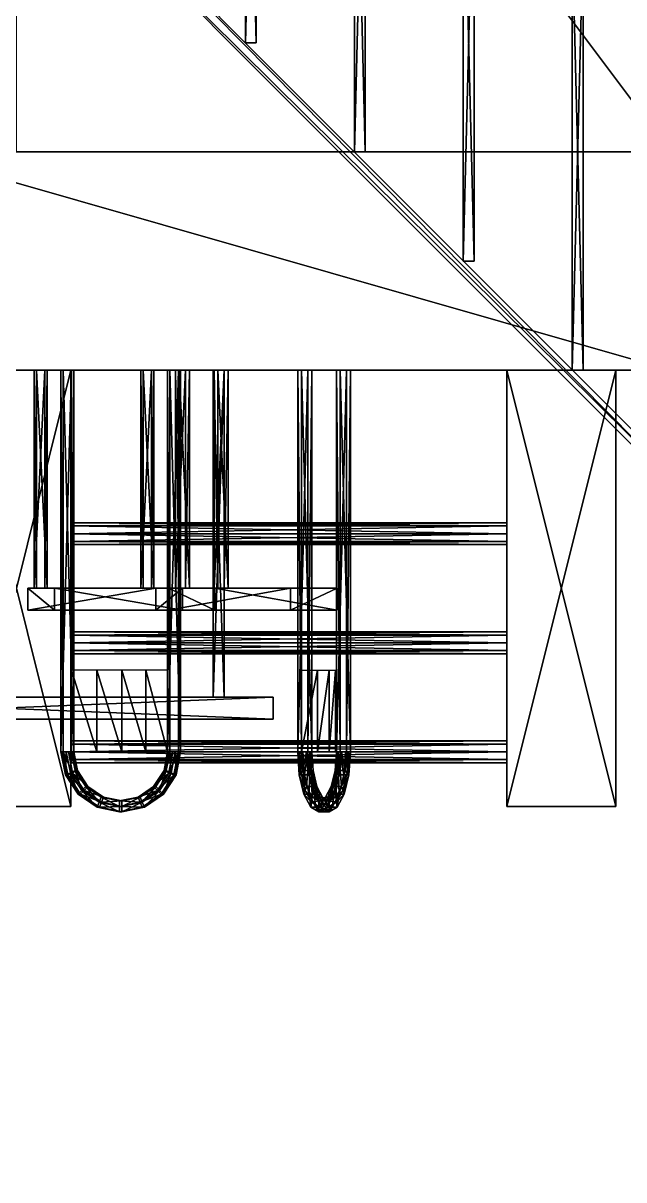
# Model space of a CAD drawing. Header units: metres. Extents: x -124 to 60, y -56 to 44.
# Drawn here: x -26.94 to -21.43, y -25.42 to -14.82 of the extents above; entities that cross this region are included whole.
import ezdxf

# ---------------------------------------------------------------- set-up
doc = ezdxf.new("R2010")
doc.units = ezdxf.units.M

msp = doc.modelspace()

# ---------------------------------------------------------------- linework, layer by layer
for points in [[(-14, -4), (-14, -16), (-26, -4)], [(-27, -8), (-21, -14), (-21, -16)], [(-21, -16), (-27, -16), (-27, -8)], [(-13, -21, 4), (-26, -8, 4), (-27, -8, 4)], [(-27, -8, 4), (-14, -21, 4), (-13, -21, 4)], [(-24.8, -11, 3.8), (-24.8, -15, 3.8), (-24.9, -15, 3.8)], [(-24.9, -15, 3.8), (-24.9, -11, 3.8), (-24.8, -11, 3.8)], [(-24.9, -11, 3.8), (-24.9, -15, 3.8), (-24.9, -15, 3.9)], [(-24.9, -15, 3.9), (-24.9, -11, 3.9), (-24.9, -11, 3.8)], [(-24.9, -11, 3.9), (-24.9, -15, 3.9), (-24.8, -15, 3.9)], [(-24.8, -15, 3.9), (-24.8, -11, 3.9), (-24.9, -11, 3.9)], [(-24.8, -11, 3.9), (-24.8, -15, 3.9), (-24.8, -15, 3.8)], [(-24.8, -15, 3.8), (-24.8, -11, 3.8), (-24.8, -11, 3.9)], [(-23.8, -12, 3.8), (-23.8, -16, 3.8), (-23.9, -16, 3.8)], [(-23.9, -16, 3.8), (-23.9, -12, 3.8), (-23.8, -12, 3.8)], [(-23.9, -12, 3.8), (-23.9, -16, 3.8), (-23.9, -16, 3.9)], [(-23.9, -16, 3.9), (-23.9, -12, 3.9), (-23.9, -12, 3.8)], [(-23.9, -12, 3.9), (-23.9, -16, 3.9), (-23.8, -16, 3.9)], [(-23.8, -16, 3.9), (-23.8, -12, 3.9), (-23.9, -12, 3.9)], [(-23.8, -12, 3.9), (-23.8, -16, 3.9), (-23.8, -16, 3.8)], [(-23.8, -16, 3.8), (-23.8, -12, 3.8), (-23.8, -12, 3.9)], [(-14.6172, -25.4243, 3.65), (-27.3243, -12.7172, 3.65), (-27.2536, -12.6464, 3.65)], [(-14.5464, -25.3536, 4.05), (-27.2536, -12.6464, 4.05), (-27.3243, -12.7172, 4.05)], [(-14.6172, -25.4243, 4.05), (-27.3243, -12.7172, 4.05), (-27.3243, -12.7172, 3.65)], [(-27.3243, -12.7172, 3.65), (-14.6172, -25.4243, 3.65), (-14.6172, -25.4243, 4.05)], [(-27.3243, -12.7172, 4.05), (-14.6172, -25.4243, 4.05), (-14.5464, -25.3536, 4.05)], [(-14.5464, -25.3536, 3.65), (-27.2536, -12.6464, 3.65), (-27.2536, -12.6464, 4.05)], [(-27.2536, -12.6464, 4.05), (-14.5464, -25.3536, 4.05), (-14.5464, -25.3536, 3.65)], [(-27.2536, -12.6464, 3.65), (-14.5464, -25.3536, 3.65), (-14.6172, -25.4243, 3.65)], [(-22.8, -13, 3.8), (-22.8, -17, 3.8), (-22.9, -17, 3.8)], [(-22.9, -17, 3.8), (-22.9, -13, 3.8), (-22.8, -13, 3.8)], [(-22.9, -13, 3.8), (-22.9, -17, 3.8), (-22.9, -17, 3.9)], [(-22.9, -17, 3.9), (-22.9, -13, 3.9), (-22.9, -13, 3.8)], [(-22.9, -13, 3.9), (-22.9, -17, 3.9), (-22.8, -17, 3.9)], [(-22.8, -17, 3.9), (-22.8, -13, 3.9), (-22.9, -13, 3.9)], [(-22.8, -13, 3.9), (-22.8, -17, 3.9), (-22.8, -17, 3.8)], [(-22.8, -17, 3.8), (-22.8, -13, 3.8), (-22.8, -13, 3.9)], [(-21.8, -14, 3.8), (-21.8, -18, 3.8), (-21.9, -18, 3.8)], [(-21.9, -18, 3.8), (-21.9, -14, 3.8), (-21.8, -14, 3.8)], [(-21.9, -14, 3.8), (-21.9, -18, 3.8), (-21.9, -18, 3.9)], [(-21.9, -18, 3.9), (-21.9, -14, 3.9), (-21.9, -14, 3.8)], [(-21.9, -14, 3.9), (-21.9, -18, 3.9), (-21.8, -18, 3.9)], [(-21.8, -18, 3.9), (-21.8, -14, 3.9), (-21.9, -14, 3.9)], [(-21.8, -14, 3.9), (-21.8, -18, 3.9), (-21.8, -18, 3.8)], [(-21.8, -18, 3.8), (-21.8, -14, 3.8), (-21.8, -14, 3.9)], [(-21, -18), (-28, -18), (-28, -16)], [(-28, -16), (-21, -16), (-21, -18)], [(-21, -18, -2), (-21, -18, -1), (-46, -18, -1)], [(-46, -18, -1), (-46, -18, -2), (-21, -18, -2)], [(-46, -18, -7), (-46, -18, -51), (1, -18, -51)], [(1, -18, -51), (1, -18, -7), (-46, -18, -7)], [(-21, -18, -1), (-21, -18), (-37, -18)], [(-37, -18), (-37, -18, -1), (-21, -18, -1)], [(-37, -18, -6), (-18, -18, -6), (-18, -18, -2)], [(-18, -18, -2), (-37, -18, -2), (-37, -18, -6)], [(-18, -18, -7), (-18, -18, -6), (-37, -18, -6)], [(-37, -18, -6), (-37, -18, -7), (-18, -18, -7)], [(-27.5, -18, -0.5), (-27.5, -22, -0.5), (-26.5, -22, -0.5)], [(-26.5, -22, -0.5), (-26.5, -18, -0.5), (-27.5, -18, -0.5)], [(-26.5, -18, -1.5), (-26.5, -22, -1.5), (-27.5, -22, -1.5)], [(-27.5, -22, -1.5), (-27.5, -18, -1.5), (-26.5, -18, -1.5)], [(-26.8369, -18, -10.6468), (-26.8369, -20, -10.6468), (-26.8165, -20, -10.5489)], [(-26.8165, -20, -10.5489), (-26.8165, -18, -10.5489), (-26.8369, -18, -10.6468)], [(-26.739, -18, -10.6673), (-26.739, -20, -10.6673), (-26.8369, -20, -10.6468)], [(-26.8369, -20, -10.6468), (-26.8369, -18, -10.6468), (-26.739, -18, -10.6673)], [(-26.8165, -18, -10.5489), (-26.8165, -20, -10.5489), (-26.7186, -20, -10.5694)], [(-26.7186, -20, -10.5694), (-26.7186, -18, -10.5694), (-26.8165, -18, -10.5489)], [(-26.7186, -18, -10.5694), (-26.7186, -20, -10.5694), (-26.739, -20, -10.6673)], [(-26.739, -20, -10.6673), (-26.739, -18, -10.6673), (-26.7186, -18, -10.5694)], [(-26.5917, -18, -9.47215), (-26.5917, -21.5, -9.47215), (-26.5713, -21.5, -9.37426)], [(-26.5713, -21.5, -9.37426), (-26.5713, -18, -9.37426), (-26.5917, -18, -9.47215)], [(-26.4938, -18, -9.49259), (-26.4938, -21.5, -9.49259), (-26.5917, -21.5, -9.47215)], [(-26.5917, -21.5, -9.47215), (-26.5917, -18, -9.47215), (-26.4938, -18, -9.49259)], [(-26.5713, -18, -9.37426), (-26.5713, -21.5, -9.37426), (-26.4734, -21.5, -9.3947)], [(-26.4734, -21.5, -9.3947), (-26.4734, -18, -9.3947), (-26.5713, -18, -9.37426)], [(-26.5, -18, -0.5), (-26.5, -22, -0.5), (-26.5, -22, -1.5)], [(-26.5, -22, -1.5), (-26.5, -18, -1.5), (-26.5, -18, -0.5)], [(-26.4734, -18, -9.3947), (-26.4734, -21.5, -9.3947), (-26.4938, -21.5, -9.49259)], [(-26.4938, -21.5, -9.49259), (-26.4938, -18, -9.49259), (-26.4734, -18, -9.3947)], [(-25.858, -18, -10.8512), (-25.858, -20, -10.8512), (-25.8376, -20, -10.7533)], [(-25.8376, -20, -10.7533), (-25.8376, -18, -10.7533), (-25.858, -18, -10.8512)], [(-25.7601, -18, -10.8716), (-25.7601, -20, -10.8716), (-25.858, -20, -10.8512)], [(-25.858, -20, -10.8512), (-25.858, -18, -10.8512), (-25.7601, -18, -10.8716)], [(-25.8376, -18, -10.7533), (-25.8376, -20, -10.7533), (-25.7397, -20, -10.7737)], [(-25.7397, -20, -10.7737), (-25.7397, -18, -10.7737), (-25.8376, -18, -10.7533)], [(-25.7397, -18, -10.7737), (-25.7397, -20, -10.7737), (-25.7601, -20, -10.8716)], [(-25.7601, -20, -10.8716), (-25.7601, -18, -10.8716), (-25.7397, -18, -10.7737)], [(-25.6128, -18, -9.67649), (-25.6128, -21.5, -9.67649), (-25.5924, -21.5, -9.5786)], [(-25.5924, -21.5, -9.5786), (-25.5924, -18, -9.5786), (-25.6128, -18, -9.67649)], [(-25.5149, -18, -9.69693), (-25.5149, -21.5, -9.69693), (-25.6128, -21.5, -9.67649)], [(-25.6128, -21.5, -9.67649), (-25.6128, -18, -9.67649), (-25.5149, -18, -9.69693)], [(-25.5924, -18, -9.5786), (-25.5924, -21.5, -9.5786), (-25.4945, -21.5, -9.59904)], [(-25.4945, -21.5, -9.59904), (-25.4945, -18, -9.59904), (-25.5924, -18, -9.5786)], [(-25.4482, -18, -11.8084), (-25.4482, -20, -11.8084), (-25.5417, -20, -11.7729)], [(-25.5417, -20, -11.7729), (-25.5417, -18, -11.7729), (-25.4482, -18, -11.8084)], [(-25.5417, -18, -11.7729), (-25.5417, -20, -11.7729), (-25.5062, -20, -11.6794)], [(-25.5062, -20, -11.6794), (-25.5062, -18, -11.6794), (-25.5417, -18, -11.7729)], [(-25.4945, -18, -9.59904), (-25.4945, -21.5, -9.59904), (-25.5149, -21.5, -9.69693)], [(-25.5149, -21.5, -9.69693), (-25.5149, -18, -9.69693), (-25.4945, -18, -9.59904)], [(-25.5062, -18, -11.6794), (-25.5062, -20, -11.6794), (-25.4127, -20, -11.715)], [(-25.4127, -20, -11.715), (-25.4127, -18, -11.715), (-25.5062, -18, -11.6794)], [(-25.4127, -18, -11.715), (-25.4127, -20, -11.715), (-25.4482, -20, -11.8084)], [(-25.4482, -20, -11.8084), (-25.4482, -18, -11.8084), (-25.4127, -18, -11.715)], [(-25.1953, -18, -12.575), (-25.1953, -21, -12.575), (-25.1953, -21, -12.475)], [(-25.1953, -21, -12.475), (-25.1953, -18, -12.475), (-25.1953, -18, -12.575)], [(-25.1953, -18, -12.475), (-25.1953, -21, -12.475), (-25.0953, -21, -12.475)], [(-25.0953, -21, -12.475), (-25.0953, -18, -12.475), (-25.1953, -18, -12.475)], [(-25.0953, -18, -12.575), (-25.0953, -21, -12.575), (-25.1953, -21, -12.575)], [(-25.1953, -21, -12.575), (-25.1953, -18, -12.575), (-25.0953, -18, -12.575)], [(-25.1953, -18, -10.575), (-25.1953, -21, -10.575), (-25.1953, -21, -10.475)], [(-25.1953, -21, -10.475), (-25.1953, -18, -10.475), (-25.1953, -18, -10.575)], [(-25.1953, -18, -10.475), (-25.1953, -21, -10.475), (-25.0953, -21, -10.475)], [(-25.0953, -21, -10.475), (-25.0953, -18, -10.475), (-25.1953, -18, -10.475)], [(-25.0953, -18, -10.575), (-25.0953, -21, -10.575), (-25.1953, -21, -10.575)], [(-25.1953, -21, -10.575), (-25.1953, -18, -10.575), (-25.0953, -18, -10.575)], [(-25.0932, -18, -10.8736), (-25.0932, -20, -10.8736), (-25.1866, -20, -10.8381)], [(-25.1866, -20, -10.8381), (-25.1866, -18, -10.8381), (-25.0932, -18, -10.8736)], [(-25.1866, -18, -10.8381), (-25.1866, -20, -10.8381), (-25.1511, -20, -10.7446)], [(-25.1511, -20, -10.7446), (-25.1511, -18, -10.7446), (-25.1866, -18, -10.8381)], [(-25.1511, -18, -10.7446), (-25.1511, -20, -10.7446), (-25.0577, -20, -10.7801)], [(-25.0577, -20, -10.7801), (-25.0577, -18, -10.7801), (-25.1511, -18, -10.7446)], [(-25.0953, -18, -12.475), (-25.0953, -21, -12.475), (-25.0953, -21, -12.575)], [(-25.0953, -21, -12.575), (-25.0953, -18, -12.575), (-25.0953, -18, -12.475)], [(-25.0953, -18, -10.475), (-25.0953, -21, -10.475), (-25.0953, -21, -10.575)], [(-25.0953, -21, -10.575), (-25.0953, -18, -10.575), (-25.0953, -18, -10.475)], [(-25.0577, -18, -10.7801), (-25.0577, -20, -10.7801), (-25.0932, -20, -10.8736)], [(-25.0932, -20, -10.8736), (-25.0932, -18, -10.8736), (-25.0577, -18, -10.7801)], [(-24.3264, -18, -12.2345), (-24.3264, -21.5, -12.2345), (-24.4199, -21.5, -12.199)], [(-24.4199, -21.5, -12.199), (-24.4199, -18, -12.199), (-24.3264, -18, -12.2345)], [(-24.4199, -18, -12.199), (-24.4199, -21.5, -12.199), (-24.3844, -21.5, -12.1055)], [(-24.3844, -21.5, -12.1055), (-24.3844, -18, -12.1055), (-24.4199, -18, -12.199)], [(-24.3844, -18, -12.1055), (-24.3844, -21.5, -12.1055), (-24.2909, -21.5, -12.141)], [(-24.2909, -21.5, -12.141), (-24.2909, -18, -12.141), (-24.3844, -18, -12.1055)], [(-24.2909, -18, -12.141), (-24.2909, -21.5, -12.141), (-24.3264, -21.5, -12.2345)], [(-24.3264, -21.5, -12.2345), (-24.3264, -18, -12.2345), (-24.2909, -18, -12.141)], [(-23.9713, -18, -11.2996), (-23.9713, -21.5, -11.2996), (-24.0648, -21.5, -11.2641)], [(-24.0648, -21.5, -11.2641), (-24.0648, -18, -11.2641), (-23.9713, -18, -11.2996)], [(-24.0648, -18, -11.2641), (-24.0648, -21.5, -11.2641), (-24.0293, -21.5, -11.1706)], [(-24.0293, -21.5, -11.1706), (-24.0293, -18, -11.1706), (-24.0648, -18, -11.2641)], [(-24.0293, -18, -11.1706), (-24.0293, -21.5, -11.1706), (-23.9358, -21.5, -11.2062)], [(-23.9358, -21.5, -11.2062), (-23.9358, -18, -11.2062), (-24.0293, -18, -11.1706)], [(-23.9358, -18, -11.2062), (-23.9358, -21.5, -11.2062), (-23.9713, -21.5, -11.2996)], [(-23.9713, -21.5, -11.2996), (-23.9713, -18, -11.2996), (-23.9358, -18, -11.2062)], [(-22.5, -18, -0.5), (-22.5, -22, -0.5), (-21.5, -22, -0.5)], [(-21.5, -22, -0.5), (-21.5, -18, -0.5), (-22.5, -18, -0.5)], [(-22.5, -18, -1.5), (-22.5, -22, -1.5), (-22.5, -22, -0.5)], [(-22.5, -22, -0.5), (-22.5, -18, -0.5), (-22.5, -18, -1.5)], [(-21.5, -18, -1.5), (-21.5, -22, -1.5), (-22.5, -22, -1.5)], [(-22.5, -22, -1.5), (-22.5, -18, -1.5), (-21.5, -18, -1.5)], [(-21.5, -18, -0.5), (-21.5, -22, -0.5), (-21.5, -22, -1.5)], [(-21.5, -22, -1.5), (-21.5, -18, -1.5), (-21.5, -18, -0.5)], [(-22.5, -19.4293, -0.92929), (-22.5, -19.4, -1), (-26.5, -19.4, -1)], [(-26.5, -19.4, -1), (-26.5, -19.4293, -0.92929), (-22.5, -19.4293, -0.92929)], [(-22.5, -19.4, -1), (-22.5, -19.4293, -1.07071), (-26.5, -19.4293, -1.07071)], [(-26.5, -19.4293, -1.07071), (-26.5, -19.4, -1), (-22.5, -19.4, -1)], [(-22.5, -19.5, -0.9), (-22.5, -19.4293, -0.92929), (-26.5, -19.4293, -0.92929)], [(-26.5, -19.4293, -0.92929), (-26.5, -19.5, -0.9), (-22.5, -19.5, -0.9)], [(-22.5, -19.4293, -1.07071), (-22.5, -19.5, -1.1), (-26.5, -19.5, -1.1)], [(-26.5, -19.5, -1.1), (-26.5, -19.4293, -1.07071), (-22.5, -19.4293, -1.07071)], [(-22.5, -19.5707, -0.92929), (-22.5, -19.5, -0.9), (-26.5, -19.5, -0.9)], [(-26.5, -19.5, -0.9), (-26.5, -19.5707, -0.92929), (-22.5, -19.5707, -0.92929)], [(-22.5, -19.5, -1.1), (-22.5, -19.5707, -1.07071), (-26.5, -19.5707, -1.07071)], [(-26.5, -19.5707, -1.07071), (-26.5, -19.5, -1.1), (-22.5, -19.5, -1.1)], [(-22.5, -19.6, -1), (-22.5, -19.5707, -0.92929), (-26.5, -19.5707, -0.92929)], [(-26.5, -19.5707, -0.92929), (-26.5, -19.6, -1), (-22.5, -19.6, -1)], [(-22.5, -19.5707, -1.07071), (-22.5, -19.6, -1), (-26.5, -19.6, -1)], [(-26.5, -19.6, -1), (-26.5, -19.5707, -1.07071), (-22.5, -19.5707, -1.07071)], [(-26.8961, -20, -10.6856), (-26.8961, -20.2, -10.6856), (-26.6509, -20.2, -9.51088)], [(-26.6509, -20.2, -9.51088), (-26.6509, -20, -9.51088), (-26.8961, -20, -10.6856)], [(-25.7214, -20, -10.9308), (-25.7214, -20.2, -10.9308), (-26.8961, -20.2, -10.6856)], [(-26.8961, -20.2, -10.6856), (-26.8961, -20, -10.6856), (-25.7214, -20, -10.9308)], [(-26.6509, -20, -9.51088), (-26.6509, -20.2, -9.51088), (-25.4762, -20.2, -9.75609)], [(-25.4762, -20.2, -9.75609), (-25.4762, -20, -9.75609), (-26.6509, -20, -9.51088)], [(-25.4762, -20, -9.75609), (-25.4762, -20.2, -9.75609), (-25.7214, -20.2, -10.9308)], [(-25.7214, -20.2, -10.9308), (-25.7214, -20, -10.9308), (-25.4762, -20, -9.75609)], [(-24.4844, -20, -12.228), (-24.4844, -20.2, -12.228), (-25.6062, -20.2, -11.8019)], [(-25.6062, -20.2, -11.8019), (-25.6062, -20, -11.8019), (-24.4844, -20, -12.228)], [(-25.6062, -20, -11.8019), (-25.6062, -20.2, -11.8019), (-25.1801, -20.2, -10.6801)], [(-25.1801, -20.2, -10.6801), (-25.1801, -20, -10.6801), (-25.6062, -20, -11.8019)], [(-25.1801, -20, -10.6801), (-25.1801, -20.2, -10.6801), (-24.0583, -20.2, -11.1062)], [(-24.0583, -20.2, -11.1062), (-24.0583, -20, -11.1062), (-25.1801, -20, -10.6801)], [(-24.0583, -20, -11.1062), (-24.0583, -20.2, -11.1062), (-24.4844, -20.2, -12.228)], [(-24.4844, -20.2, -12.228), (-24.4844, -20, -12.228), (-24.0583, -20, -11.1062)], [(-26.6509, -20.2, -9.51088), (-26.8961, -20.2, -10.6856), (-25.7214, -20.2, -10.9308)], [(-25.7214, -20.2, -10.9308), (-25.4762, -20.2, -9.75609), (-26.6509, -20.2, -9.51088)], [(-24.0583, -20.2, -11.1062), (-25.1801, -20.2, -10.6801), (-25.6062, -20.2, -11.8019)], [(-25.6062, -20.2, -11.8019), (-24.4844, -20.2, -12.228), (-24.0583, -20.2, -11.1062)], [(-22.5, -20.4293, -0.92929), (-22.5, -20.4, -1), (-26.5, -20.4, -1)], [(-26.5, -20.4, -1), (-26.5, -20.4293, -0.92929), (-22.5, -20.4293, -0.92929)], [(-22.5, -20.4, -1), (-22.5, -20.4293, -1.07071), (-26.5, -20.4293, -1.07071)], [(-26.5, -20.4293, -1.07071), (-26.5, -20.4, -1), (-22.5, -20.4, -1)], [(-22.5, -20.5, -0.9), (-22.5, -20.4293, -0.92929), (-26.5, -20.4293, -0.92929)], [(-26.5, -20.4293, -0.92929), (-26.5, -20.5, -0.9), (-22.5, -20.5, -0.9)], [(-22.5, -20.4293, -1.07071), (-22.5, -20.5, -1.1), (-26.5, -20.5, -1.1)], [(-26.5, -20.5, -1.1), (-26.5, -20.4293, -1.07071), (-22.5, -20.4293, -1.07071)], [(-22.5, -20.5707, -0.92929), (-22.5, -20.5, -0.9), (-26.5, -20.5, -0.9)], [(-26.5, -20.5, -0.9), (-26.5, -20.5707, -0.92929), (-22.5, -20.5707, -0.92929)], [(-22.5, -20.5, -1.1), (-22.5, -20.5707, -1.07071), (-26.5, -20.5707, -1.07071)], [(-26.5, -20.5707, -1.07071), (-26.5, -20.5, -1.1), (-22.5, -20.5, -1.1)], [(-22.5, -20.6, -1), (-22.5, -20.5707, -0.92929), (-26.5, -20.5707, -0.92929)], [(-26.5, -20.5707, -0.92929), (-26.5, -20.6, -1), (-22.5, -20.6, -1)], [(-22.5, -20.5707, -1.07071), (-22.5, -20.6, -1), (-26.5, -20.6, -1)], [(-26.5, -20.6, -1), (-26.5, -20.5707, -1.07071), (-22.5, -20.5707, -1.07071)], [(-26.4938, -20.75, -9.49259), (-26.4938, -21.5, -9.49259), (-26.2637, -21.5, -9.46432)], [(-26.2637, -21.5, -9.46432), (-26.2637, -20.75, -9.46432), (-26.4938, -20.75, -9.49259)], [(-26.2637, -20.75, -9.46432), (-26.2637, -21.5, -9.46432), (-26.0329, -21.5, -9.48665)], [(-26.0329, -21.5, -9.48665), (-26.0329, -20.75, -9.48665), (-26.2637, -20.75, -9.46432)], [(-26.0329, -20.75, -9.48665), (-26.0329, -21.5, -9.48665), (-25.8124, -21.5, -9.55852)], [(-25.8124, -21.5, -9.55852), (-25.8124, -20.75, -9.55852), (-26.0329, -20.75, -9.48665)], [(-25.8124, -20.75, -9.55852), (-25.8124, -21.5, -9.55852), (-25.6128, -21.5, -9.67649)], [(-25.6128, -21.5, -9.67649), (-25.6128, -20.75, -9.67649), (-25.8124, -20.75, -9.55852)], [(-24.2366, -20.75, -11.9268), (-24.2366, -21.5, -11.9268), (-24.3844, -21.5, -12.1055)], [(-24.3844, -21.5, -12.1055), (-24.3844, -20.75, -12.1055), (-24.2366, -20.75, -11.9268)], [(-24.1311, -20.75, -11.7203), (-24.1311, -21.5, -11.7203), (-24.2366, -21.5, -11.9268)], [(-24.2366, -21.5, -11.9268), (-24.2366, -20.75, -11.9268), (-24.1311, -20.75, -11.7203)], [(-24.0729, -20.75, -11.4959), (-24.0729, -21.5, -11.4959), (-24.1311, -21.5, -11.7203)], [(-24.1311, -21.5, -11.7203), (-24.1311, -20.75, -11.7203), (-24.0729, -20.75, -11.4959)], [(-24.0648, -20.75, -11.2641), (-24.0648, -21.5, -11.2641), (-24.0729, -21.5, -11.4959)], [(-24.0729, -21.5, -11.4959), (-24.0729, -20.75, -11.4959), (-24.0648, -20.75, -11.2641)], [(-29.6453, -21, -10.025), (-29.6453, -21.2, -10.025), (-24.6453, -21.2, -10.025)], [(-24.6453, -21.2, -10.025), (-24.6453, -21, -10.025), (-29.6453, -21, -10.025)], [(-24.6453, -21, -13.025), (-24.6453, -21.2, -13.025), (-29.6453, -21.2, -13.025)], [(-29.6453, -21.2, -13.025), (-29.6453, -21, -13.025), (-24.6453, -21, -13.025)], [(-24.6453, -21, -10.025), (-24.6453, -21.2, -10.025), (-24.6453, -21.2, -13.025)], [(-24.6453, -21.2, -13.025), (-24.6453, -21, -13.025), (-24.6453, -21, -10.025)], [(-29.6453, -21.2, -10.025), (-29.6453, -21.2, -13.025), (-24.6453, -21.2, -13.025)], [(-24.6453, -21.2, -13.025), (-24.6453, -21.2, -10.025), (-29.6453, -21.2, -10.025)], [(-22.5, -21.4293, -0.92929), (-22.5, -21.4, -1), (-26.5, -21.4, -1)], [(-26.5, -21.4, -1), (-26.5, -21.4293, -0.92929), (-22.5, -21.4293, -0.92929)], [(-22.5, -21.4, -1), (-22.5, -21.4293, -1.07071), (-26.5, -21.4293, -1.07071)], [(-26.5, -21.4293, -1.07071), (-26.5, -21.4, -1), (-22.5, -21.4, -1)], [(-26.5507, -21.7105, -9.48071), (-26.5917, -21.5, -9.47215), (-26.5428, -21.5, -9.48237)], [(-26.5405, -21.7105, -9.43176), (-26.5815, -21.5, -9.42321), (-26.5917, -21.5, -9.47215)], [(-26.5917, -21.5, -9.47215), (-26.5507, -21.7105, -9.48071), (-26.5405, -21.7105, -9.43176)], [(-26.5303, -21.7105, -9.38282), (-26.5713, -21.5, -9.37426), (-26.5815, -21.5, -9.42321)], [(-26.5815, -21.5, -9.42321), (-26.5405, -21.7105, -9.43176), (-26.5303, -21.7105, -9.38282)], [(-26.4851, -21.6913, -9.39226), (-26.5223, -21.5, -9.38448), (-26.5713, -21.5, -9.37426)], [(-26.5713, -21.5, -9.37426), (-26.5303, -21.7105, -9.38282), (-26.4851, -21.6913, -9.39226)], [(-26.5428, -21.5, -9.48237), (-26.5055, -21.6913, -9.49015), (-26.5507, -21.7105, -9.48071)], [(-26.5055, -21.6913, -9.49015), (-26.5428, -21.5, -9.48237), (-26.4938, -21.5, -9.49259)], [(-26.4399, -21.6722, -9.4017), (-26.4734, -21.5, -9.3947), (-26.5223, -21.5, -9.38448)], [(-26.5223, -21.5, -9.38448), (-26.4851, -21.6913, -9.39226), (-26.4399, -21.6722, -9.4017)], [(-26.4938, -21.5, -9.49259), (-26.4603, -21.6722, -9.49959), (-26.5055, -21.6913, -9.49015)], [(-22.5, -21.5, -0.9), (-22.5, -21.4293, -0.92929), (-26.5, -21.4293, -0.92929)], [(-26.5, -21.4293, -0.92929), (-26.5, -21.5, -0.9), (-22.5, -21.5, -0.9)], [(-22.5, -21.4293, -1.07071), (-22.5, -21.5, -1.1), (-26.5, -21.5, -1.1)], [(-26.5, -21.5, -1.1), (-26.5, -21.4293, -1.07071), (-22.5, -21.4293, -1.07071)], [(-22.5, -21.5707, -0.92929), (-22.5, -21.5, -0.9), (-26.5, -21.5, -0.9)], [(-26.5, -21.5, -0.9), (-26.5, -21.5707, -0.92929), (-22.5, -21.5707, -0.92929)], [(-22.5, -21.5, -1.1), (-22.5, -21.5707, -1.07071), (-26.5, -21.5707, -1.07071)], [(-26.5, -21.5707, -1.07071), (-26.5, -21.5, -1.1), (-22.5, -21.5, -1.1)], [(-26.4938, -21.5, -9.49259), (-26.4836, -21.5, -9.44364), (-26.4501, -21.6722, -9.45064)], [(-26.4501, -21.6722, -9.45064), (-26.4603, -21.6722, -9.49959), (-26.4938, -21.5, -9.49259)], [(-26.4836, -21.5, -9.44364), (-26.4734, -21.5, -9.3947), (-26.4399, -21.6722, -9.4017)], [(-26.4399, -21.6722, -9.4017), (-26.4501, -21.6722, -9.45064), (-26.4836, -21.5, -9.44364)], [(-25.5639, -21.5, -9.68671), (-25.6011, -21.6913, -9.67894), (-25.6463, -21.6722, -9.6695)], [(-25.6463, -21.6722, -9.6695), (-25.6128, -21.5, -9.67649), (-25.5639, -21.5, -9.68671)], [(-25.6463, -21.6722, -9.6695), (-25.6361, -21.6722, -9.62055), (-25.6026, -21.5, -9.62755)], [(-25.6026, -21.5, -9.62755), (-25.6128, -21.5, -9.67649), (-25.6463, -21.6722, -9.6695)], [(-25.6361, -21.6722, -9.62055), (-25.6259, -21.6722, -9.57161), (-25.5924, -21.5, -9.5786)], [(-25.5924, -21.5, -9.5786), (-25.6026, -21.5, -9.62755), (-25.6361, -21.6722, -9.62055)], [(-25.5924, -21.5, -9.5786), (-25.6259, -21.6722, -9.57161), (-25.5807, -21.6913, -9.58105)], [(-25.5149, -21.5, -9.69693), (-25.5559, -21.7105, -9.68837), (-25.6011, -21.6913, -9.67894)], [(-25.6011, -21.6913, -9.67894), (-25.5639, -21.5, -9.68671), (-25.5149, -21.5, -9.69693)], [(-25.5807, -21.6913, -9.58105), (-25.5434, -21.5, -9.58882), (-25.5924, -21.5, -9.5786)], [(-25.5434, -21.5, -9.58882), (-25.5807, -21.6913, -9.58105), (-25.5355, -21.7105, -9.59048)], [(-25.5047, -21.5, -9.64798), (-25.5457, -21.7105, -9.63943), (-25.5559, -21.7105, -9.68837)], [(-25.5559, -21.7105, -9.68837), (-25.5149, -21.5, -9.69693), (-25.5047, -21.5, -9.64798)], [(-25.4945, -21.5, -9.59904), (-25.5355, -21.7105, -9.59048), (-25.5457, -21.7105, -9.63943)], [(-25.5457, -21.7105, -9.63943), (-25.5047, -21.5, -9.64798), (-25.4945, -21.5, -9.59904)], [(-25.5355, -21.7105, -9.59048), (-25.4945, -21.5, -9.59904), (-25.5434, -21.5, -9.58882)], [(-24.4199, -21.5, -12.199), (-24.405, -21.7105, -12.1598), (-24.3886, -21.6913, -12.1167)], [(-24.3886, -21.6913, -12.1167), (-24.4021, -21.5, -12.1522), (-24.4199, -21.5, -12.199)], [(-24.405, -21.7105, -12.1598), (-24.4199, -21.5, -12.199), (-24.3731, -21.5, -12.2167)], [(-24.3731, -21.5, -12.2167), (-24.3583, -21.7105, -12.1776), (-24.405, -21.7105, -12.1598)], [(-24.4021, -21.5, -12.1522), (-24.3886, -21.6913, -12.1167), (-24.3722, -21.6722, -12.0735)], [(-24.3722, -21.6722, -12.0735), (-24.3844, -21.5, -12.1055), (-24.4021, -21.5, -12.1522)], [(-24.3376, -21.5, -12.1232), (-24.3844, -21.5, -12.1055), (-24.3722, -21.6722, -12.0735)], [(-24.3583, -21.7105, -12.1776), (-24.3731, -21.5, -12.2167), (-24.3264, -21.5, -12.2345)], [(-24.3722, -21.6722, -12.0735), (-24.3255, -21.6722, -12.0912), (-24.3376, -21.5, -12.1232)], [(-24.3264, -21.5, -12.2345), (-24.3115, -21.7105, -12.1953), (-24.3583, -21.7105, -12.1776)], [(-24.2909, -21.5, -12.141), (-24.3376, -21.5, -12.1232), (-24.3255, -21.6722, -12.0912)], [(-24.3115, -21.7105, -12.1953), (-24.3264, -21.5, -12.2345), (-24.3086, -21.5, -12.1877)], [(-24.3255, -21.6722, -12.0912), (-24.2787, -21.6722, -12.109), (-24.2909, -21.5, -12.141)], [(-24.3086, -21.5, -12.1877), (-24.2951, -21.6913, -12.1522), (-24.3115, -21.7105, -12.1953)], [(-24.2951, -21.6913, -12.1522), (-24.3086, -21.5, -12.1877), (-24.2909, -21.5, -12.141)], [(-24.2909, -21.5, -12.141), (-24.2787, -21.6722, -12.109), (-24.2951, -21.6913, -12.1522)], [(-24.0648, -21.5, -11.2641), (-24.077, -21.6722, -11.2962), (-24.0606, -21.6913, -11.253)], [(-24.0302, -21.6722, -11.3139), (-24.077, -21.6722, -11.2962), (-24.0648, -21.5, -11.2641)], [(-24.0606, -21.6913, -11.253), (-24.0471, -21.5, -11.2174), (-24.0648, -21.5, -11.2641)], [(-24.0648, -21.5, -11.2641), (-24.0181, -21.5, -11.2819), (-24.0302, -21.6722, -11.3139)], [(-24.0471, -21.5, -11.2174), (-24.0606, -21.6913, -11.253), (-24.0442, -21.7105, -11.2098)], [(-24.0442, -21.7105, -11.2098), (-24.0293, -21.5, -11.1706), (-24.0471, -21.5, -11.2174)], [(-24.0293, -21.5, -11.1706), (-24.0442, -21.7105, -11.2098), (-23.9974, -21.7105, -11.2275)], [(-23.9835, -21.6722, -11.3317), (-24.0302, -21.6722, -11.3139), (-24.0181, -21.5, -11.2819)], [(-23.9974, -21.7105, -11.2275), (-23.9826, -21.5, -11.1884), (-24.0293, -21.5, -11.1706)], [(-24.0181, -21.5, -11.2819), (-23.9713, -21.5, -11.2996), (-23.9835, -21.6722, -11.3317)], [(-23.9826, -21.5, -11.1884), (-23.9974, -21.7105, -11.2275), (-23.9507, -21.7105, -11.2453)], [(-23.9835, -21.6722, -11.3317), (-23.9713, -21.5, -11.2996), (-23.9536, -21.5, -11.2529)], [(-23.9536, -21.5, -11.2529), (-23.9671, -21.6913, -11.2885), (-23.9835, -21.6722, -11.3317)], [(-23.9507, -21.7105, -11.2453), (-23.9358, -21.5, -11.2062), (-23.9826, -21.5, -11.1884)], [(-23.9671, -21.6913, -11.2885), (-23.9536, -21.5, -11.2529), (-23.9358, -21.5, -11.2062)], [(-23.9358, -21.5, -11.2062), (-23.9507, -21.7105, -11.2453), (-23.9671, -21.6913, -11.2885)], [(-22.5, -21.6, -1), (-22.5, -21.5707, -0.92929), (-26.5, -21.5707, -0.92929)], [(-26.5, -21.5707, -0.92929), (-26.5, -21.6, -1), (-22.5, -21.6, -1)], [(-22.5, -21.5707, -1.07071), (-22.5, -21.6, -1), (-26.5, -21.6, -1)], [(-26.5, -21.6, -1), (-26.5, -21.5707, -1.07071), (-22.5, -21.5707, -1.07071)], [(-26.434, -21.8889, -9.50507), (-26.5507, -21.7105, -9.48071), (-26.5055, -21.6913, -9.49015)], [(-26.4238, -21.8889, -9.45613), (-26.5405, -21.7105, -9.43176), (-26.5507, -21.7105, -9.48071)], [(-26.5507, -21.7105, -9.48071), (-26.434, -21.8889, -9.50507), (-26.4238, -21.8889, -9.45613)], [(-26.4136, -21.8889, -9.40718), (-26.5303, -21.7105, -9.38282), (-26.5405, -21.7105, -9.43176)], [(-26.5405, -21.7105, -9.43176), (-26.4238, -21.8889, -9.45613), (-26.4136, -21.8889, -9.40718)], [(-26.379, -21.8536, -9.4144), (-26.4851, -21.6913, -9.39226), (-26.5303, -21.7105, -9.38282)], [(-26.5303, -21.7105, -9.38282), (-26.4136, -21.8889, -9.40718), (-26.379, -21.8536, -9.4144)], [(-26.3994, -21.8536, -9.51229), (-26.5055, -21.6913, -9.49015), (-26.4603, -21.6722, -9.49959)], [(-26.5055, -21.6913, -9.49015), (-26.3994, -21.8536, -9.51229), (-26.434, -21.8889, -9.50507)], [(-26.3444, -21.8182, -9.42163), (-26.4399, -21.6722, -9.4017), (-26.4851, -21.6913, -9.39226)], [(-26.4851, -21.6913, -9.39226), (-26.379, -21.8536, -9.4144), (-26.3444, -21.8182, -9.42163)], [(-26.4603, -21.6722, -9.49959), (-26.3648, -21.8182, -9.51952), (-26.3994, -21.8536, -9.51229)], [(-26.4603, -21.6722, -9.49959), (-26.4501, -21.6722, -9.45064), (-26.3546, -21.8182, -9.47057)], [(-26.3546, -21.8182, -9.47057), (-26.3648, -21.8182, -9.51952), (-26.4603, -21.6722, -9.49959)], [(-26.4501, -21.6722, -9.45064), (-26.4399, -21.6722, -9.4017), (-26.3444, -21.8182, -9.42163)], [(-26.3444, -21.8182, -9.42163), (-26.3546, -21.8182, -9.47057), (-26.4501, -21.6722, -9.45064)], [(-25.7418, -21.8182, -9.64956), (-25.6463, -21.6722, -9.6695), (-25.6011, -21.6913, -9.67894)], [(-25.7418, -21.8182, -9.64956), (-25.7316, -21.8182, -9.60062), (-25.6361, -21.6722, -9.62055)], [(-25.6361, -21.6722, -9.62055), (-25.6463, -21.6722, -9.6695), (-25.7418, -21.8182, -9.64956)], [(-25.6011, -21.6913, -9.67894), (-25.7072, -21.8536, -9.65679), (-25.7418, -21.8182, -9.64956)], [(-25.7316, -21.8182, -9.60062), (-25.7214, -21.8182, -9.55167), (-25.6259, -21.6722, -9.57161)], [(-25.6259, -21.6722, -9.57161), (-25.6361, -21.6722, -9.62055), (-25.7316, -21.8182, -9.60062)], [(-25.6259, -21.6722, -9.57161), (-25.7214, -21.8182, -9.55167), (-25.6868, -21.8536, -9.5589)], [(-25.7072, -21.8536, -9.65679), (-25.6011, -21.6913, -9.67894), (-25.5559, -21.7105, -9.68837)], [(-25.5559, -21.7105, -9.68837), (-25.6726, -21.8889, -9.66401), (-25.7072, -21.8536, -9.65679)], [(-25.6868, -21.8536, -9.5589), (-25.5807, -21.6913, -9.58105), (-25.6259, -21.6722, -9.57161)], [(-25.5807, -21.6913, -9.58105), (-25.6868, -21.8536, -9.5589), (-25.6522, -21.8889, -9.56612)], [(-25.5457, -21.7105, -9.63943), (-25.6624, -21.8889, -9.61507), (-25.6726, -21.8889, -9.66401)], [(-25.6726, -21.8889, -9.66401), (-25.5559, -21.7105, -9.68837), (-25.5457, -21.7105, -9.63943)], [(-25.5355, -21.7105, -9.59048), (-25.6522, -21.8889, -9.56612), (-25.6624, -21.8889, -9.61507)], [(-25.6624, -21.8889, -9.61507), (-25.5457, -21.7105, -9.63943), (-25.5355, -21.7105, -9.59048)], [(-25.6522, -21.8889, -9.56612), (-25.5355, -21.7105, -9.59048), (-25.5807, -21.6913, -9.58105)], [(-24.3501, -21.8536, -12.0153), (-24.3886, -21.6913, -12.1167), (-24.405, -21.7105, -12.1598)], [(-24.405, -21.7105, -12.1598), (-24.3627, -21.8889, -12.0484), (-24.3501, -21.8536, -12.0153)], [(-24.3627, -21.8889, -12.0484), (-24.405, -21.7105, -12.1598), (-24.3583, -21.7105, -12.1776)], [(-24.3376, -21.8182, -11.9823), (-24.3722, -21.6722, -12.0735), (-24.3886, -21.6913, -12.1167)], [(-24.3886, -21.6913, -12.1167), (-24.3501, -21.8536, -12.0153), (-24.3376, -21.8182, -11.9823)], [(-24.3255, -21.6722, -12.0912), (-24.3722, -21.6722, -12.0735), (-24.3376, -21.8182, -11.9823)], [(-24.3583, -21.7105, -12.1776), (-24.3159, -21.8889, -12.0661), (-24.3627, -21.8889, -12.0484)], [(-24.3159, -21.8889, -12.0661), (-24.3583, -21.7105, -12.1776), (-24.3115, -21.7105, -12.1953)], [(-24.3376, -21.8182, -11.9823), (-24.2908, -21.8182, -12), (-24.3255, -21.6722, -12.0912)], [(-24.2787, -21.6722, -12.109), (-24.3255, -21.6722, -12.0912), (-24.2908, -21.8182, -12)], [(-24.3115, -21.7105, -12.1953), (-24.2692, -21.8889, -12.0839), (-24.3159, -21.8889, -12.0661)], [(-24.2692, -21.8889, -12.0839), (-24.3115, -21.7105, -12.1953), (-24.2951, -21.6913, -12.1522)], [(-24.2566, -21.8536, -12.0508), (-24.2951, -21.6913, -12.1522), (-24.2787, -21.6722, -12.109)], [(-24.2951, -21.6913, -12.1522), (-24.2566, -21.8536, -12.0508), (-24.2692, -21.8889, -12.0839)], [(-24.2908, -21.8182, -12), (-24.2441, -21.8182, -12.0178), (-24.2787, -21.6722, -12.109)], [(-24.2787, -21.6722, -12.109), (-24.2441, -21.8182, -12.0178), (-24.2566, -21.8536, -12.0508)], [(-24.077, -21.6722, -11.2962), (-24.1116, -21.8182, -11.3873), (-24.0991, -21.8536, -11.3543)], [(-24.0649, -21.8182, -11.4051), (-24.1116, -21.8182, -11.3873), (-24.077, -21.6722, -11.2962)], [(-24.0991, -21.8536, -11.3543), (-24.0606, -21.6913, -11.253), (-24.077, -21.6722, -11.2962)], [(-24.0606, -21.6913, -11.253), (-24.0991, -21.8536, -11.3543), (-24.0865, -21.8889, -11.3212)], [(-24.0865, -21.8889, -11.3212), (-24.0442, -21.7105, -11.2098), (-24.0606, -21.6913, -11.253)], [(-24.0442, -21.7105, -11.2098), (-24.0865, -21.8889, -11.3212), (-24.0398, -21.8889, -11.339)], [(-24.077, -21.6722, -11.2962), (-24.0302, -21.6722, -11.3139), (-24.0649, -21.8182, -11.4051)], [(-24.0181, -21.8182, -11.4229), (-24.0649, -21.8182, -11.4051), (-24.0302, -21.6722, -11.3139)], [(-24.0398, -21.8889, -11.339), (-23.9974, -21.7105, -11.2275), (-24.0442, -21.7105, -11.2098)], [(-23.9974, -21.7105, -11.2275), (-24.0398, -21.8889, -11.339), (-23.993, -21.8889, -11.3567)], [(-24.0302, -21.6722, -11.3139), (-23.9835, -21.6722, -11.3317), (-24.0181, -21.8182, -11.4229)], [(-24.0181, -21.8182, -11.4229), (-23.9835, -21.6722, -11.3317), (-23.9671, -21.6913, -11.2885)], [(-23.9671, -21.6913, -11.2885), (-24.0056, -21.8536, -11.3898), (-24.0181, -21.8182, -11.4229)], [(-24.0056, -21.8536, -11.3898), (-23.9671, -21.6913, -11.2885), (-23.9507, -21.7105, -11.2453)], [(-23.9507, -21.7105, -11.2453), (-23.993, -21.8889, -11.3567), (-24.0056, -21.8536, -11.3898)], [(-23.993, -21.8889, -11.3567), (-23.9507, -21.7105, -11.2453), (-23.9974, -21.7105, -11.2275)], [(-26.2406, -21.9619, -9.54544), (-26.3994, -21.8536, -9.51229), (-26.3648, -21.8182, -9.51952)], [(-26.2015, -21.9157, -9.45146), (-26.3444, -21.8182, -9.42163), (-26.379, -21.8536, -9.4144)], [(-26.3648, -21.8182, -9.51952), (-26.2219, -21.9157, -9.54935), (-26.2406, -21.9619, -9.54544)], [(-26.3648, -21.8182, -9.51952), (-26.3546, -21.8182, -9.47057), (-26.2117, -21.9157, -9.50041)], [(-26.2117, -21.9157, -9.50041), (-26.2219, -21.9157, -9.54935), (-26.3648, -21.8182, -9.51952)], [(-26.3546, -21.8182, -9.47057), (-26.3444, -21.8182, -9.42163), (-26.2015, -21.9157, -9.45146)], [(-26.2015, -21.9157, -9.45146), (-26.2117, -21.9157, -9.50041), (-26.3546, -21.8182, -9.47057)], [(-25.8847, -21.9157, -9.61973), (-25.7418, -21.8182, -9.64956), (-25.7072, -21.8536, -9.65679)], [(-25.8847, -21.9157, -9.61973), (-25.8745, -21.9157, -9.57079), (-25.7316, -21.8182, -9.60062)], [(-25.7316, -21.8182, -9.60062), (-25.7418, -21.8182, -9.64956), (-25.8847, -21.9157, -9.61973)], [(-25.8745, -21.9157, -9.57079), (-25.8643, -21.9157, -9.52184), (-25.7214, -21.8182, -9.55167)], [(-25.7214, -21.8182, -9.55167), (-25.7316, -21.8182, -9.60062), (-25.8745, -21.9157, -9.57079)], [(-25.7214, -21.8182, -9.55167), (-25.8643, -21.9157, -9.52184), (-25.8456, -21.9619, -9.52575)], [(-25.8456, -21.9619, -9.52575), (-25.6868, -21.8536, -9.5589), (-25.7214, -21.8182, -9.55167)], [(-24.2857, -21.9157, -11.8458), (-24.3376, -21.8182, -11.9823), (-24.3501, -21.8536, -12.0153)], [(-24.2908, -21.8182, -12), (-24.3376, -21.8182, -11.9823), (-24.2857, -21.9157, -11.8458)], [(-24.2857, -21.9157, -11.8458), (-24.239, -21.9157, -11.8636), (-24.2908, -21.8182, -12)], [(-24.2441, -21.8182, -12.0178), (-24.2908, -21.8182, -12), (-24.239, -21.9157, -11.8636)], [(-24.199, -21.9619, -11.8992), (-24.2566, -21.8536, -12.0508), (-24.2441, -21.8182, -12.0178)], [(-24.2441, -21.8182, -12.0178), (-24.1922, -21.9157, -11.8813), (-24.199, -21.9619, -11.8992)], [(-24.239, -21.9157, -11.8636), (-24.1922, -21.9157, -11.8813), (-24.2441, -21.8182, -12.0178)], [(-24.1116, -21.8182, -11.3873), (-24.1635, -21.9157, -11.5238), (-24.1567, -21.9619, -11.5059)], [(-24.1167, -21.9157, -11.5416), (-24.1635, -21.9157, -11.5238), (-24.1116, -21.8182, -11.3873)], [(-24.1567, -21.9619, -11.5059), (-24.0991, -21.8536, -11.3543), (-24.1116, -21.8182, -11.3873)], [(-24.1116, -21.8182, -11.3873), (-24.0649, -21.8182, -11.4051), (-24.1167, -21.9157, -11.5416)], [(-24.07, -21.9157, -11.5593), (-24.1167, -21.9157, -11.5416), (-24.0649, -21.8182, -11.4051)], [(-24.07, -21.9157, -11.5593), (-24.0181, -21.8182, -11.4229), (-24.0056, -21.8536, -11.3898)], [(-24.0649, -21.8182, -11.4051), (-24.0181, -21.8182, -11.4229), (-24.07, -21.9157, -11.5593)], [(-26.2594, -22.0081, -9.54153), (-26.434, -21.8889, -9.50507), (-26.3994, -21.8536, -9.51229)], [(-26.2491, -22.0081, -9.49259), (-26.4238, -21.8889, -9.45613), (-26.434, -21.8889, -9.50507)], [(-26.434, -21.8889, -9.50507), (-26.2594, -22.0081, -9.54153), (-26.2491, -22.0081, -9.49259)], [(-26.2389, -22.0081, -9.44364), (-26.4136, -21.8889, -9.40718), (-26.4238, -21.8889, -9.45613)], [(-26.4238, -21.8889, -9.45613), (-26.2491, -22.0081, -9.49259), (-26.2389, -22.0081, -9.44364)], [(-26.2202, -21.9619, -9.44755), (-26.379, -21.8536, -9.4144), (-26.4136, -21.8889, -9.40718)], [(-26.4136, -21.8889, -9.40718), (-26.2389, -22.0081, -9.44364), (-26.2202, -21.9619, -9.44755)], [(-26.3994, -21.8536, -9.51229), (-26.2406, -21.9619, -9.54544), (-26.2594, -22.0081, -9.54153)], [(-26.379, -21.8536, -9.4144), (-26.2202, -21.9619, -9.44755), (-26.2015, -21.9157, -9.45146)], [(-26.0533, -22, -9.58454), (-26.2406, -21.9619, -9.54544), (-26.2219, -21.9157, -9.54935)], [(-26.2219, -21.9157, -9.54935), (-26.0533, -21.95, -9.58454), (-26.0533, -22, -9.58454)], [(-26.2219, -21.9157, -9.54935), (-26.2117, -21.9157, -9.50041), (-26.0431, -21.95, -9.5356)], [(-26.0431, -21.95, -9.5356), (-26.0533, -21.95, -9.58454), (-26.2219, -21.9157, -9.54935)], [(-26.0329, -21.95, -9.48665), (-26.2015, -21.9157, -9.45146), (-26.2202, -21.9619, -9.44755)], [(-26.2202, -21.9619, -9.44755), (-26.0329, -22, -9.48665), (-26.0329, -21.95, -9.48665)], [(-26.2117, -21.9157, -9.50041), (-26.2015, -21.9157, -9.45146), (-26.0329, -21.95, -9.48665)], [(-26.0329, -21.95, -9.48665), (-26.0431, -21.95, -9.5356), (-26.2117, -21.9157, -9.50041)], [(-26.0533, -21.95, -9.58454), (-25.8847, -21.9157, -9.61973), (-25.866, -21.9619, -9.62364)], [(-26.0533, -21.95, -9.58454), (-26.0431, -21.95, -9.5356), (-25.8745, -21.9157, -9.57079)], [(-25.8745, -21.9157, -9.57079), (-25.8847, -21.9157, -9.61973), (-26.0533, -21.95, -9.58454)], [(-25.866, -21.9619, -9.62364), (-26.0533, -22, -9.58454), (-26.0533, -21.95, -9.58454)], [(-26.0431, -21.95, -9.5356), (-26.0329, -21.95, -9.48665), (-25.8643, -21.9157, -9.52184)], [(-25.8643, -21.9157, -9.52184), (-25.8745, -21.9157, -9.57079), (-26.0431, -21.95, -9.5356)], [(-25.8643, -21.9157, -9.52184), (-26.0329, -21.95, -9.48665), (-26.0329, -22, -9.48665)], [(-26.0329, -22, -9.48665), (-25.8456, -21.9619, -9.52575), (-25.8643, -21.9157, -9.52184)], [(-25.7072, -21.8536, -9.65679), (-25.866, -21.9619, -9.62364), (-25.8847, -21.9157, -9.61973)], [(-25.866, -21.9619, -9.62364), (-25.7072, -21.8536, -9.65679), (-25.6726, -21.8889, -9.66401)], [(-25.6726, -21.8889, -9.66401), (-25.8473, -22.0081, -9.62755), (-25.866, -21.9619, -9.62364)], [(-25.6624, -21.8889, -9.61507), (-25.8371, -22.0081, -9.5786), (-25.8473, -22.0081, -9.62755)], [(-25.8473, -22.0081, -9.62755), (-25.6726, -21.8889, -9.66401), (-25.6624, -21.8889, -9.61507)], [(-25.6868, -21.8536, -9.5589), (-25.8456, -21.9619, -9.52575), (-25.8268, -22.0081, -9.52966)], [(-25.6522, -21.8889, -9.56612), (-25.8268, -22.0081, -9.52966), (-25.8371, -22.0081, -9.5786)], [(-25.8371, -22.0081, -9.5786), (-25.6624, -21.8889, -9.61507), (-25.6522, -21.8889, -9.56612)], [(-25.8268, -22.0081, -9.52966), (-25.6522, -21.8889, -9.56612), (-25.6868, -21.8536, -9.5589)], [(-24.2925, -21.9619, -11.8637), (-24.3501, -21.8536, -12.0153), (-24.3627, -21.8889, -12.0484)], [(-24.3627, -21.8889, -12.0484), (-24.2993, -22.0081, -11.8816), (-24.2925, -21.9619, -11.8637)], [(-24.2993, -22.0081, -11.8816), (-24.3627, -21.8889, -12.0484), (-24.3159, -21.8889, -12.0661)], [(-24.3501, -21.8536, -12.0153), (-24.2925, -21.9619, -11.8637), (-24.2857, -21.9157, -11.8458)], [(-24.3159, -21.8889, -12.0661), (-24.2526, -22.0081, -11.8993), (-24.2993, -22.0081, -11.8816)], [(-24.2526, -22.0081, -11.8993), (-24.3159, -21.8889, -12.0661), (-24.2692, -21.8889, -12.0839)], [(-24.2246, -21.95, -11.6848), (-24.2857, -21.9157, -11.8458), (-24.2925, -21.9619, -11.8637)], [(-24.2925, -21.9619, -11.8637), (-24.2246, -22, -11.6848), (-24.2246, -21.95, -11.6848)], [(-24.239, -21.9157, -11.8636), (-24.2857, -21.9157, -11.8458), (-24.2246, -21.95, -11.6848)], [(-24.2058, -22.0081, -11.9171), (-24.2692, -21.8889, -12.0839), (-24.2566, -21.8536, -12.0508)], [(-24.2692, -21.8889, -12.0839), (-24.2058, -22.0081, -11.9171), (-24.2526, -22.0081, -11.8993)], [(-24.2566, -21.8536, -12.0508), (-24.199, -21.9619, -11.8992), (-24.2058, -22.0081, -11.9171)], [(-24.2246, -21.95, -11.6848), (-24.1778, -21.95, -11.7026), (-24.239, -21.9157, -11.8636)], [(-24.1922, -21.9157, -11.8813), (-24.239, -21.9157, -11.8636), (-24.1778, -21.95, -11.7026)], [(-24.2246, -22, -11.6848), (-24.1567, -21.9619, -11.5059), (-24.1635, -21.9157, -11.5238)], [(-24.1635, -21.9157, -11.5238), (-24.2246, -21.95, -11.6848), (-24.2246, -22, -11.6848)], [(-24.1778, -21.95, -11.7026), (-24.2246, -21.95, -11.6848), (-24.1635, -21.9157, -11.5238)], [(-24.1311, -22, -11.7203), (-24.199, -21.9619, -11.8992), (-24.1922, -21.9157, -11.8813)], [(-24.1922, -21.9157, -11.8813), (-24.1311, -21.95, -11.7203), (-24.1311, -22, -11.7203)], [(-24.1778, -21.95, -11.7026), (-24.1311, -21.95, -11.7203), (-24.1922, -21.9157, -11.8813)], [(-24.1635, -21.9157, -11.5238), (-24.1167, -21.9157, -11.5416), (-24.1778, -21.95, -11.7026)], [(-24.1311, -21.95, -11.7203), (-24.1778, -21.95, -11.7026), (-24.1167, -21.9157, -11.5416)], [(-24.0991, -21.8536, -11.3543), (-24.1567, -21.9619, -11.5059), (-24.1499, -22.0081, -11.4881)], [(-24.1499, -22.0081, -11.4881), (-24.0865, -21.8889, -11.3212), (-24.0991, -21.8536, -11.3543)], [(-24.0865, -21.8889, -11.3212), (-24.1499, -22.0081, -11.4881), (-24.1031, -22.0081, -11.5058)], [(-24.1311, -21.95, -11.7203), (-24.07, -21.9157, -11.5593), (-24.0632, -21.9619, -11.5414)], [(-24.1167, -21.9157, -11.5416), (-24.07, -21.9157, -11.5593), (-24.1311, -21.95, -11.7203)], [(-24.0632, -21.9619, -11.5414), (-24.1311, -22, -11.7203), (-24.1311, -21.95, -11.7203)], [(-24.1031, -22.0081, -11.5058), (-24.0398, -21.8889, -11.339), (-24.0865, -21.8889, -11.3212)], [(-24.0398, -21.8889, -11.339), (-24.1031, -22.0081, -11.5058), (-24.0564, -22.0081, -11.5236)], [(-24.0056, -21.8536, -11.3898), (-24.0632, -21.9619, -11.5414), (-24.07, -21.9157, -11.5593)], [(-24.0632, -21.9619, -11.5414), (-24.0056, -21.8536, -11.3898), (-23.993, -21.8889, -11.3567)], [(-23.993, -21.8889, -11.3567), (-24.0564, -22.0081, -11.5236), (-24.0632, -21.9619, -11.5414)], [(-24.0564, -22.0081, -11.5236), (-23.993, -21.8889, -11.3567), (-24.0398, -21.8889, -11.339)], [(-26.5, -22, -1.5), (-26.5, -22, -0.5), (-27.5, -22, -0.5)], [(-27.5, -22, -0.5), (-27.5, -22, -1.5), (-26.5, -22, -1.5)], [(-26.0533, -22.05, -9.58454), (-26.2594, -22.0081, -9.54153), (-26.2406, -21.9619, -9.54544)], [(-26.0431, -22.05, -9.5356), (-26.2491, -22.0081, -9.49259), (-26.2594, -22.0081, -9.54153)], [(-26.2594, -22.0081, -9.54153), (-26.0533, -22.05, -9.58454), (-26.0431, -22.05, -9.5356)], [(-26.0329, -22.05, -9.48665), (-26.2389, -22.0081, -9.44364), (-26.2491, -22.0081, -9.49259)], [(-26.2491, -22.0081, -9.49259), (-26.0431, -22.05, -9.5356), (-26.0329, -22.05, -9.48665)], [(-26.2406, -21.9619, -9.54544), (-26.0533, -22, -9.58454), (-26.0533, -22.05, -9.58454)], [(-26.0329, -22, -9.48665), (-26.2202, -21.9619, -9.44755), (-26.2389, -22.0081, -9.44364)], [(-26.2389, -22.0081, -9.44364), (-26.0329, -22.05, -9.48665), (-26.0329, -22, -9.48665)], [(-26.0533, -22, -9.58454), (-25.866, -21.9619, -9.62364), (-25.8473, -22.0081, -9.62755)], [(-25.8473, -22.0081, -9.62755), (-26.0533, -22.05, -9.58454), (-26.0533, -22, -9.58454)], [(-25.8371, -22.0081, -9.5786), (-26.0431, -22.05, -9.5356), (-26.0533, -22.05, -9.58454)], [(-26.0533, -22.05, -9.58454), (-25.8473, -22.0081, -9.62755), (-25.8371, -22.0081, -9.5786)], [(-25.8268, -22.0081, -9.52966), (-26.0329, -22.05, -9.48665), (-26.0431, -22.05, -9.5356)], [(-26.0431, -22.05, -9.5356), (-25.8371, -22.0081, -9.5786), (-25.8268, -22.0081, -9.52966)], [(-25.8456, -21.9619, -9.52575), (-26.0329, -22, -9.48665), (-26.0329, -22.05, -9.48665)], [(-26.0329, -22.05, -9.48665), (-25.8268, -22.0081, -9.52966), (-25.8456, -21.9619, -9.52575)], [(-24.2246, -22, -11.6848), (-24.2925, -21.9619, -11.8637), (-24.2993, -22.0081, -11.8816)], [(-24.2993, -22.0081, -11.8816), (-24.2246, -22.05, -11.6848), (-24.2246, -22, -11.6848)], [(-24.2246, -22.05, -11.6848), (-24.2993, -22.0081, -11.8816), (-24.2526, -22.0081, -11.8993)], [(-24.2526, -22.0081, -11.8993), (-24.1778, -22.05, -11.7026), (-24.2246, -22.05, -11.6848)], [(-24.1778, -22.05, -11.7026), (-24.2526, -22.0081, -11.8993), (-24.2058, -22.0081, -11.9171)], [(-24.2246, -22.05, -11.6848), (-24.1499, -22.0081, -11.4881), (-24.1567, -21.9619, -11.5059)], [(-24.1567, -21.9619, -11.5059), (-24.2246, -22, -11.6848), (-24.2246, -22.05, -11.6848)], [(-24.1499, -22.0081, -11.4881), (-24.2246, -22.05, -11.6848), (-24.1778, -22.05, -11.7026)], [(-24.1311, -22.05, -11.7203), (-24.2058, -22.0081, -11.9171), (-24.199, -21.9619, -11.8992)], [(-24.2058, -22.0081, -11.9171), (-24.1311, -22.05, -11.7203), (-24.1778, -22.05, -11.7026)], [(-24.199, -21.9619, -11.8992), (-24.1311, -22, -11.7203), (-24.1311, -22.05, -11.7203)], [(-24.1778, -22.05, -11.7026), (-24.1031, -22.0081, -11.5058), (-24.1499, -22.0081, -11.4881)], [(-24.1031, -22.0081, -11.5058), (-24.1778, -22.05, -11.7026), (-24.1311, -22.05, -11.7203)], [(-24.1311, -22, -11.7203), (-24.0632, -21.9619, -11.5414), (-24.0564, -22.0081, -11.5236)], [(-24.0564, -22.0081, -11.5236), (-24.1311, -22.05, -11.7203), (-24.1311, -22, -11.7203)], [(-24.1311, -22.05, -11.7203), (-24.0564, -22.0081, -11.5236), (-24.1031, -22.0081, -11.5058)], [(-21.5, -22, -1.5), (-21.5, -22, -0.5), (-22.5, -22, -0.5)], [(-22.5, -22, -0.5), (-22.5, -22, -1.5), (-21.5, -22, -1.5)]]:
    msp.add_3dface(points)

doc.saveas('drawing.dxf')
